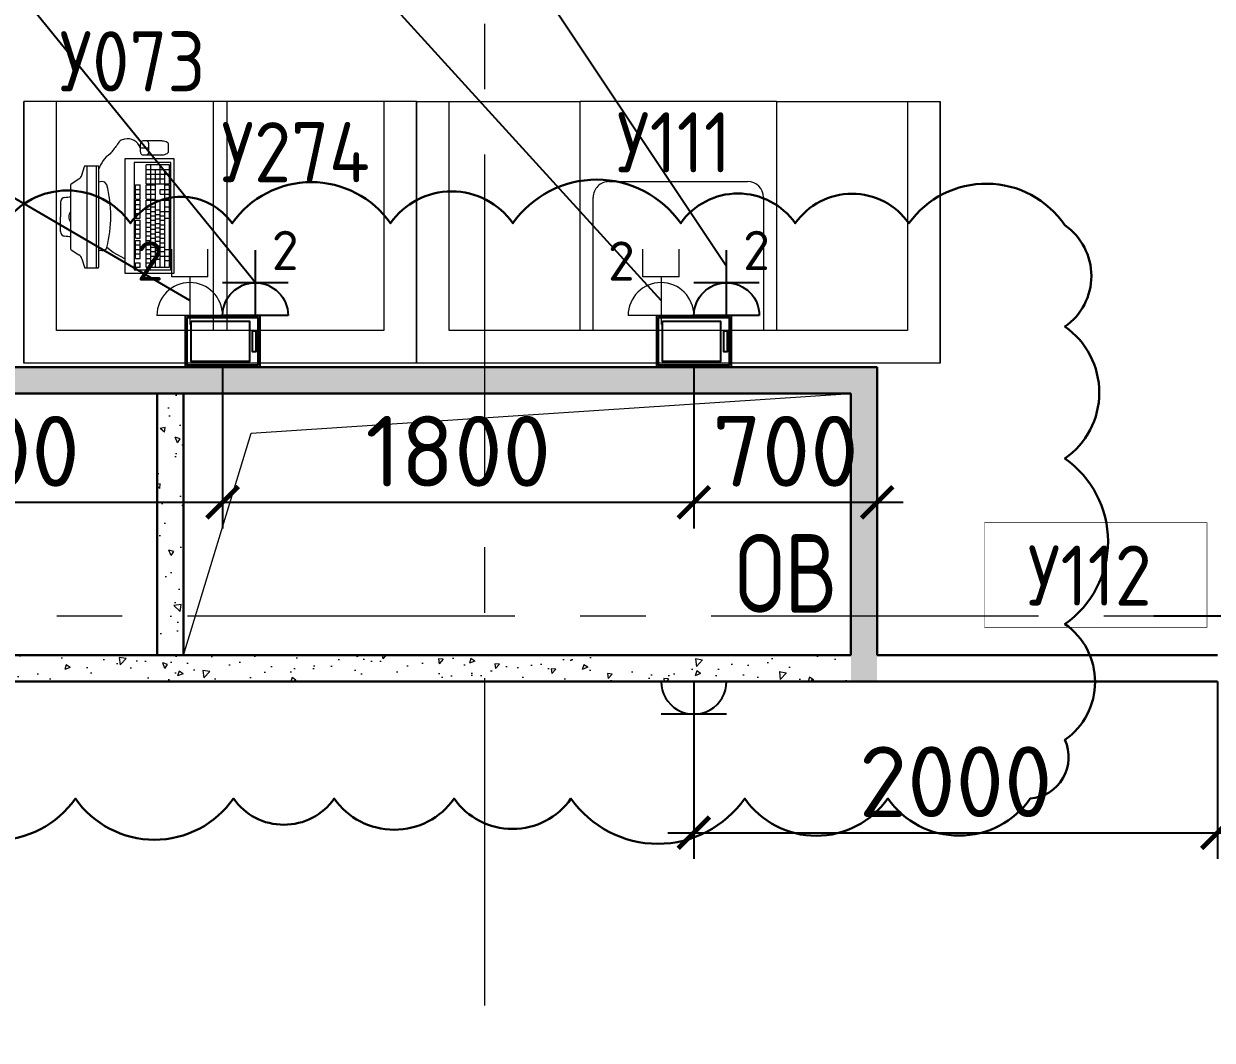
# Model space of a CAD drawing. Header units: millimetres. Extents: x -8417289 to 9420486, y 0 to 166066.
# Drawn here: x 58883 to 63422, y 116980 to 120863 of the extents above; entities that cross this region are included whole.
import ezdxf
from ezdxf import colors
from ezdxf.entities.mleader import LeaderData, LeaderLine
from ezdxf.enums import TextEntityAlignment as Align
from ezdxf.math import Vec2, Vec3

# ---------------------------------------------------------------- set-up
doc = ezdxf.new("R2010")
doc.units = ezdxf.units.MM
doc.header["$MEASUREMENT"] = 0
doc.header["$PDMODE"] = 3
doc.header["$PDSIZE"] = -4
doc.linetypes.add('CENTER', pattern=[2, 1.25, -0.25, 0.25, -0.25])
doc.linetypes.add('HIDDEN', pattern=[6, 4, -2])
doc.layers.get('0').update_dxf_attribs({"color": 250, "lineweight": 9})
doc.layers.get('Defpoints').update_dxf_attribs({"color": 6})
for name, color, linetype, lineweight in [('АР_Оси', 195, 'Continuous', 9), ('АР_Перегородки газоблок', 165, 'Continuous', 30), ('АР_Перегородки газоблок_Штрих', 165, 'Continuous', 5), ('АР_Подоконники', 163, 'Continuous', 9), ('АР_Сущ Несущая стена', 216, 'Continuous', 30), ('АР_тонкая линия', 250, 'Continuous', 0), ('перекр 0.3', 181, 'Continuous', 30), ('ТХ_мебель передв', 250, 'Continuous', 13), ('ТХ_мебель_библ', 250, 'Continuous', 13), ('ТХ_обор_комп принт', 30, 'Continuous', 13), ('ТХ_ОСНОВНОЙ', 103, 'Continuous', 25), ('ТХ_розетки СС', 3, 'Continuous', 0)]:
    doc.layers.add(name, color=color, linetype=linetype, lineweight=lineweight)
for name, color, linetype in [('АР_Отверстия', 251, 'Continuous'), ('ТХ_мебель_библ_поз', 47, 'Continuous'), ('ТХ_обор_комп принт_поз', 30, 'Continuous'), ('ТХ_привязки ЭО', 96, 'Continuous'), ('ТХ_привязки_СС', 3, 'Continuous'), ('ТХ_привязки_ЭО', 96, 'Continuous'), ('ТХ_примечание', 40, 'Continuous'), ('ТХ_розетки ЭО', 86, 'Continuous')]:
    doc.layers.add(name, color=color, linetype=linetype)
doc.styles.add('GOST 2.304', font='CS_Gost2304.shx')
doc.styles.add('gost_A', font='CS_Gost2304.shx', dxfattribs={"width": 0.71})
doc.styles.add('ICOCPEUR', font='isocpeur.TTF')
doc.styles.add('ISOCPEUR', font='isocpeur.TTF')
doc.styles.add('ISOCPEUR_1', font='isocpeur.TTF', dxfattribs={"width": 0.9, "height": 250})
doc.dimstyles.new('R_100', dxfattribs={"dimtxt": 270, "dimasz": 120, "dimexe": 100, "dimexo": 0, "dimgap": 60, "dimtad": 1, "dimdec": 0, "dimrnd": 50, "dimzin": 0, "dimdsep": 46, "dimtxsty": 'ISOCPEUR', "dimblk": 'ARCHTICK', "dimcen": 0, "dimdle": 100, "dimclrd": 256, "dimclre": 256, "dimclrt": 256, "dimadec": 0, "dimazin": 0, "dimtfac": 2, "dimtdec": 0, "dimtofl": 0, "dimtmove": 1, "dimatfit": 3, "dimfxl": 1, "dimtvp": 3, "dimtolj": 1, "dimtzin": 0, "dimarcsym": 0})

# ---------------------------------------------------------------- blocks, each defined once
blk = doc.blocks.new('ПК-2')
at = {"extrusion": (6.19742e-05, -0.000470712, 1)}
for p, q in [((7035967.1, 1186827.6, 95), (7035877.1, 1186827.5, 95.1)), ((7035877.1, 1186827.5, 95.1), (7035877.6, 1186571, 94.9)), ((7035895.1, 1186827.5, 95.1), (7035895.6, 1186571, 94.9)), ((7035913.1, 1186827.5, 95.1), (7035913.6, 1186571, 94.9)), ((7035931.1, 1186827.6, 95.1), (7035931.6, 1186571.1, 94.9)), ((7035949.1, 1186827.6, 95.1), (7035949.6, 1186571.1, 94.9)), ((7035967.1, 1186827.6, 95), (7035967.6, 1186571.1, 94.9)), ((7036007.6, 1186827.7, 95), (7035989.6, 1186827.7, 95)), ((7036148.9, 1186442.6, 94.9), (7036148.1, 1186827.8, 95)), ((7036200.3, 1186829.7, 95), (7036149.9, 1186829.6, 95)), ((7036157.9, 1186440.8, 94.9), (7036157.1, 1186829.6, 95)), ((7036193.9, 1186440.9, 94.9), (7036193.1, 1186829.7, 95)), ((7036212.2, 1186795.1, 95), (7036202.1, 1186827.9, 95)), ((7036253.1, 1186761.9, 95), (7036223.8, 1186780.1, 95)), ((7036255.8, 1186512.8, 94.9), (7036255.4, 1186758, 95)), ((7036294.4, 1186691.8, 95), (7036294.6, 1186635.5, 94.9)), ((7036294.7, 1186579.1, 94.9), (7036294.6, 1186635.5, 94.9)), ((7035877.6, 1186566.5, 94.9), (7035877.7, 1186512.5, 94.9)), ((7035895.6, 1186566.5, 94.9), (7035895.7, 1186512.5, 94.9)), ((7035913.7, 1186548.5, 94.9), (7035913.7, 1186530.5, 94.9)), ((7035931.6, 1186566.6, 94.9), (7035931.7, 1186512.6, 94.9)), ((7035949.6, 1186566.6, 94.9), (7035949.7, 1186512.6, 94.9)), ((7035967.6, 1186566.6, 94.9), (7035967.7, 1186512.6, 94.9)), ((7035877.7, 1186508, 94.9), (7035877.9, 1186436, 94.9)), ((7035895.7, 1186508, 94.9), (7035895.9, 1186454, 94.9)), ((7035913.7, 1186508, 94.9), (7035913.9, 1186436, 94.9)), ((7035931.7, 1186508.1, 94.9), (7035931.9, 1186454.1, 94.9)), ((7035949.7, 1186508.1, 94.9), (7035949.9, 1186436.1, 94.9)), ((7035967.7, 1186508.1, 94.9), (7035967.9, 1186436.1, 94.9)), ((7036253.6, 1186508.9, 94.9), (7036224.3, 1186490.6, 94.9)), ((7036212.8, 1186475.5, 94.9), (7036202.9, 1186442.7, 94.9)), ((7035877.9, 1186436, 94.9), (7035967.9, 1186436.1, 94.9)), ((7036201.1, 1186440.9, 94.9), (7036150.7, 1186440.8, 94.9))]:
    blk.add_line(p, q, dxfattribs=at)
at = {"extrusion": (6.19742e-05, -0.000470712, 1), "elevation": -27.6}
for points in [[(7035859.1, 1186850), (7035859.9, 1186413.5), (7036048.9, 1186413.9), (7036048.1, 1186850.4)], [(7035872.6, 1186836.6), (7035873.4, 1186427.1), (7036012.9, 1186427.3), (7036012.1, 1186836.8)]]:
    blk.add_lwpolyline(points, close=True, dxfattribs=at)
for points in [[(7035967.2, 1186810.6), (7035949.2, 1186810.6)], [(7035989.6, 1186827.8), (7035989.7, 1186810.7)], [(7036007.7, 1186810.7), (7035989.7, 1186810.7)], [(7036007.6, 1186827.8), (7036007.7, 1186810.7)], [(7035895.2, 1186802), (7035877.2, 1186801.9)], [(7035895.2, 1186784.9), (7035877.2, 1186784.8)], [(7035913.2, 1186784.9), (7035895.2, 1186784.9)], [(7035913.2, 1186767.8), (7035895.2, 1186767.8)], [(7035931.2, 1186796.6), (7035913.2, 1186796.5)], [(7035931.2, 1186779.5), (7035913.2, 1186779.4)], [(7035931.2, 1186762.4), (7035913.2, 1186762.3)], [(7035949.2, 1186802.1), (7035931.2, 1186802)], [(7035949.2, 1186785), (7035931.2, 1186784.9)], [(7035949.2, 1186767.9), (7035931.2, 1186767.8)], [(7035967.2, 1186793.5), (7035949.2, 1186793.5)], [(7035967.2, 1186776.4), (7035949.2, 1186776.4)], [(7035989.7, 1186793.6), (7035989.8, 1186725.2)], [(7036007.7, 1186793.6), (7035989.7, 1186793.6)], [(7036007.7, 1186776.5), (7035989.7, 1186776.5)], [(7036007.7, 1186793.6), (7036007.8, 1186725.2)], [(7036048.2, 1186794.9), (7036092.7, 1186771.5), (7036117.2, 1186751.9)], [(7035895.3, 1186759.2), (7035877.3, 1186759.2)], [(7035913.3, 1186750.7), (7035895.3, 1186750.7)], [(7035913.3, 1186733.6), (7035895.3, 1186733.6)], [(7035913.3, 1186716.5), (7035895.3, 1186716.5)], [(7035931.3, 1186745.3), (7035913.3, 1186745.2)], [(7035931.3, 1186728.2), (7035913.3, 1186728.1)], [(7035949.3, 1186750.8), (7035931.3, 1186750.7)], [(7035949.3, 1186733.7), (7035931.3, 1186733.6)], [(7035949.3, 1186716.6), (7035931.3, 1186716.5)], [(7035967.3, 1186759.3), (7035949.3, 1186759.3)], [(7035967.3, 1186742.2), (7035949.3, 1186742.2)], [(7035967.3, 1186725.1), (7035949.3, 1186725.1)], [(7036007.8, 1186759.4), (7035989.8, 1186759.4)], [(7036007.8, 1186742.3), (7035989.8, 1186742.3)], [(7036007.8, 1186725.2), (7035989.8, 1186725.2)], [(7035989.8, 1186716.6), (7035990, 1186648.2)], [(7036007.8, 1186716.7), (7035989.8, 1186716.6)], [(7036007.8, 1186716.7), (7036008, 1186648.3)], [(7035913.4, 1186699.4), (7035895.4, 1186699.4)], [(7035913.4, 1186682.3), (7035895.4, 1186682.3)], [(7035931.3, 1186711.1), (7035913.3, 1186711)], [(7035931.4, 1186694), (7035913.4, 1186693.9)], [(7035931.4, 1186676.9), (7035913.4, 1186676.8)], [(7035949.4, 1186699.5), (7035931.4, 1186699.4)], [(7035949.4, 1186682.4), (7035931.4, 1186682.3)], [(7035967.3, 1186708), (7035949.3, 1186708)], [(7035967.4, 1186690.9), (7035949.4, 1186690.9)], [(7035967.4, 1186673.8), (7035949.4, 1186673.8)], [(7036007.9, 1186699.6), (7035989.9, 1186699.5)], [(7036007.9, 1186682.5), (7035989.9, 1186682.4)], [(7035895.5, 1186639.5), (7035877.5, 1186639.5)], [(7035913.4, 1186665.2), (7035895.4, 1186665.2)], [(7035913.5, 1186648.1), (7035895.5, 1186648.1)], [(7035913.5, 1186631), (7035895.5, 1186631)], [(7035931.4, 1186659.8), (7035913.4, 1186659.7)], [(7035931.5, 1186642.7), (7035913.5, 1186642.6)], [(7035931.5, 1186625.6), (7035913.5, 1186625.5)], [(7035949.4, 1186665.3), (7035931.4, 1186665.2)], [(7035949.5, 1186648.2), (7035931.5, 1186648.1)], [(7035949.5, 1186631.1), (7035931.5, 1186631)], [(7035967.4, 1186656.7), (7035949.4, 1186656.7)], [(7035967.5, 1186639.6), (7035949.5, 1186639.6)], [(7036007.9, 1186665.4), (7035989.9, 1186665.3)], [(7036008, 1186648.3), (7035990, 1186648.2)], [(7035990, 1186639.7), (7035990.1, 1186571.3)], [(7036008, 1186639.7), (7035990, 1186639.7)], [(7036008, 1186639.7), (7036008.1, 1186571.3)], [(7035895.5, 1186613.9), (7035877.5, 1186613.8)], [(7035895.6, 1186596.8), (7035877.6, 1186596.7)], [(7035913.5, 1186613.9), (7035895.5, 1186613.9)], [(7035931.5, 1186608.5), (7035913.5, 1186608.4)], [(7035949.5, 1186614), (7035931.5, 1186613.9)], [(7035949.6, 1186596.9), (7035931.6, 1186596.8)], [(7035967.5, 1186622.5), (7035949.5, 1186622.5)], [(7035967.5, 1186605.4), (7035949.5, 1186605.4)], [(7036008, 1186622.6), (7035990, 1186622.6)], [(7036008, 1186605.5), (7035990, 1186605.5)], [(7036008.1, 1186588.4), (7035990.1, 1186588.4)], [(7035967.6, 1186571.2), (7035877.6, 1186571.1)], [(7035895.6, 1186566.6), (7035877.6, 1186566.6)], [(7035913.7, 1186548.6), (7035877.7, 1186548.6)], [(7035967.6, 1186566.7), (7035931.6, 1186566.7)], [(7035967.7, 1186548.7), (7035931.7, 1186548.7)], [(7036008.1, 1186571.3), (7035990.1, 1186571.3)], [(7035990.1, 1186566.8), (7035990.2, 1186512.8)], [(7036008.1, 1186566.8), (7035990.1, 1186566.8)], [(7036008.2, 1186548.8), (7035990.2, 1186548.8)], [(7036008.1, 1186566.8), (7036008.2, 1186512.8)], [(7035913.7, 1186530.6), (7035877.7, 1186530.6)], [(7035895.7, 1186512.6), (7035877.7, 1186512.6)], [(7035967.7, 1186508.2), (7035877.7, 1186508.1)], [(7035967.8, 1186490.2), (7035895.8, 1186490.1)], [(7035967.7, 1186530.7), (7035931.7, 1186530.7)], [(7035967.7, 1186512.7), (7035931.7, 1186512.7)], [(7036008.2, 1186530.8), (7035990.2, 1186530.8)], [(7036008.2, 1186512.8), (7035990.2, 1186512.8)], [(7036008.2, 1186512.8), (7035990.2, 1186512.8)], [(7035967.8, 1186472.2), (7035877.8, 1186472.1)], [(7035967.8, 1186454.2), (7035877.8, 1186454.1)], [(7035989.9, 1186371.7), (7035957, 1186371.6)]]:
    blk.add_lwpolyline(points, dxfattribs=at)
for points in [[(7035989.9, 1186371.7, 0.397637), (7036050, 1186337.9, 0.110351), (7036066.5, 1186345.2, 0.08312), (7036079.9, 1186362.3, 0.014729), (7036105, 1186394.7, 0.170175), (7036148.8, 1186454, -0.037673)], [(7035968.4, 1186398.6, 0.114539), (7035964.1, 1186397.6, 0.103755), (7035960.3, 1186394.6, 0.091433), (7035957.9, 1186390.4, 0.084292), (7035957, 1186385.1), (7035957.1, 1186358.1, 0.084292), (7035958, 1186352.8, 0.091433), (7035960.4, 1186348.6, 0.103755), (7035964.2, 1186345.6, 0.114539), (7035968.5, 1186344.6, 0.114539)]]:
    blk.add_lwpolyline(points, format="xyb", dxfattribs=at)
blk.add_lwpolyline([(7035881.8, 1186384.9), (7035881.9, 1186357.9, 0.19919), (7035883.7, 1186353.6, 0.098412), (7035891.5, 1186348.4, 0.055653), (7035901.3, 1186345.6, 0.042416), (7035914.6, 1186344.5), (7035978.5, 1186344.6, 0.114539), (7035982.8, 1186345.6, 0.103755), (7035986.6, 1186348.6, 0.091433), (7035989, 1186352.9, 0.084292), (7035989.9, 1186358.2), (7035989.8, 1186385.2, 0.084292), (7035988.9, 1186390.4, 0.091433), (7035986.5, 1186394.7, 0.103755), (7035982.7, 1186397.7, 0.114539), (7035978.4, 1186398.6), (7035914.5, 1186398.5, 0.042416), (7035901.2, 1186397.4, 0.055653), (7035891.4, 1186394.5, 0.098412), (7035883.6, 1186389.3, 0.19919)], format="xyb", close=True, dxfattribs=at)
at = {"extrusion": (6.19742e-05, -0.000470712, 1)}
for centre, radius, start, end in [((7036149.9, 1186827.9, -27.6), 1.8, 90.1091, 180.1091), ((7036200.3, 1186828, -27.6), 1.8, 0.1091, 90.1091), ((7036134.2, 1186746.1, -27.6), 18, 82.9331, 161.3058), ((7036116.2, 1186600.9, -27.6), 164.3, 78.7654, 82.9331), ((7036238, 1186803.1, -27.6), 27, 197.1145, 238.1415), ((7036250.8, 1186758.1, -27.6), 4.5, 0.1091, 59.6301), ((7036579.1, 1186631.2, -27.6), 477.4, 165.3648, 179.8791), ((7036293.3, 1186965.7, -27.6), 256.3, 261.5096, 266.4787), ((7036276.4, 1186691.9, -27.6), 18, 0.1091, 86.4787), ((7036579.1, 1186635.1, -27.6), 477.4, 180.3391, 194.8534), ((7036228.8, 1186635.5, -27.6), 33.8, 322.7271, 37.4911), ((7036276.6, 1186579.2, -27.6), 18, 273.7395, 0.1091), ((7036294.5, 1186305.4, -27.6), 256.3, 93.7395, 98.7086), ((7036134.7, 1186518.5, -27.6), 18, 198.9124, 277.2851), ((7036116.1, 1186663.6, -27.6), 164.3, 277.2851, 281.4528), ((7036238.7, 1186467.8, -27.6), 27, 122.0766, 163.1037), ((7036251.3, 1186512.9, -27.6), 4.5, 300.5881, 0.1091), ((7036150.6, 1186442.7, -27.6), 1.8, 180.1091, 270.1091), ((7036201, 1186442.8, -27.6), 1.8, 270.1091, 0.1091)]:
    blk.add_arc(centre, radius, start, end, dxfattribs=at)
blk = doc.blocks.new('У274')
at = {"layer": 'ТХ_мебель_библ', "lineweight": 0, "ltscale": 100, "transparency": 33554687}
for p, q in [((264576, -185591.2, 0), (264576, -186591.2, 0)), ((264576, -186591.2, 0), (264576, -185591.2, 0)), ((264576, -186591.2, 0), (264576, -185591.2, 0)), ((264576, -185591.2, 0), (266076, -185591.2, 0)), ((266076, -185591.2, 0), (266076, -186591.2, 0)), ((266076, -186591.2, 0), (266076, -185591.2, 0)), ((264701, -186591.2, 0), (264701, -185716.2, 0)), ((264701, -185716.2, 0), (265951, -185716.2, 0)), ((265301, -186591.2, 0), (265301, -185716.2, 0)), ((265351, -185716.2, 0), (265351, -186591.2, 0)), ((265951, -185716.2, 0), (265951, -186591.2, 0)), ((264576, -186591.2, 0), (264701, -186591.2, 0)), ((264701, -186591.2, 0), (265951, -186591.2, 0)), ((265951, -186591.2, 0), (266076, -186591.2, 0))]:
    blk.add_line(p, q, dxfattribs=at)
blk = doc.blocks.new('У111')
at = {"layer": 'ТХ_мебель_библ', "lineweight": 0, "ltscale": 100, "transparency": 33554687}
for p, q in [((261985.3, -185643.1), (261985.3, -186643.1)), ((261985.3, -185643.1), (263985.3, -185643.1)), ((261985.3, -186643.1), (261985.3, -185643.1)), ((263985.3, -185643.1), (263985.3, -186643.1)), ((263985.3, -186643.1), (263985.3, -185643.1)), ((262110.3, -185768.1), (263860.3, -185768.1)), ((262110.3, -186643.1), (262110.3, -185768.1)), ((262610.3, -186643.1), (262610.3, -185768.1)), ((262660.3, -186277.1), (262660.3, -185768.1)), ((263310.3, -185768.1), (263310.3, -186277.1)), ((263360.3, -185768.1), (263360.3, -186643.1)), ((263860.3, -185768.1), (263860.3, -186643.1)), ((263250.3, -186337.1), (262720.3, -186337.1)), ((262610.3, -186643.1), (261985.3, -186643.1)), ((262610.3, -186643.1), (263360.3, -186643.1)), ((263985.3, -186643.1), (263360.3, -186643.1))]:
    blk.add_line(p, q, dxfattribs=at)
for centre, start, end in [((262720.3, -186277.1), 180, 270), ((263250.3, -186277.1), 270, 0)]:
    blk.add_arc(centre, 60, start, end, dxfattribs=at)
blk = doc.blocks.new('У112')
at = {"layer": 'ТХ_мебель_библ', "lineweight": 0, "ltscale": 100, "transparency": 33554687, "const_width": 2}
blk.add_lwpolyline([(262557.9, -187928.7), (262557.9, -188328.7), (261707.9, -188328.7), (261707.9, -187928.7)], close=True, dxfattribs=at)
blk = doc.blocks.new('*U3110')
at = {"color": 0, "linetype": 'ByBlock', "lineweight": -2}
for p, q in [((0, 2.5), (0, -2.5)), ((2.5, 2.5), (2.5, -2.5)), ((0, 0), (2.5, 0)), ((2.5, 0), (5, 0))]:
    blk.add_line(p, q, dxfattribs=at)
blk.add_arc((0, 0), 2.5, 270, 90, dxfattribs=at)
at = {"ltscale": 50, "style": 'gost_A', "width": 0.71}
blk.add_attdef('№GRUP', text='', height=2.5, dxfattribs=at).set_placement((5.141, 6.046), align=Align.MIDDLE_CENTER)
at = {"style": 'GOST 2.304', "width": 0.8, "flags": 1}
blk.add_attdef('MARKA', (-9.86, 4.543), '', height=2.5, dxfattribs=at)
blk = doc.blocks.new('_ArchTick')
at = {"color": 0, "linetype": 'ByBlock', "const_width": 0.15}
blk.add_lwpolyline([(-0.5, -0.5), (0.5, 0.5)], dxfattribs=at)
blk = doc.blocks.new('*D3155')
at = {"layer": 'Defpoints', "color": 0, "linetype": 'ByBlock', "lineweight": 13, "ltscale": 500, "transparency": 16777216}
for p in [(63442.4, 118350.7), (61442.4, 118100.7), (63442.4, 117772.5)]:
    blk.add_point(p, dxfattribs=at)
at = {"layer": 'ТХ_привязки_ЭО', "linetype": 'ByBlock', "lineweight": -2, "ltscale": 500, "transparency": 16777216}
for p, q in [((63442.4, 118350.7), (63442.4, 117672.5)), ((61442.4, 118100.7), (61442.4, 117672.5)), ((61342.4, 117772.5), (63542.4, 117772.5))]:
    blk.add_line(p, q, dxfattribs=at)
at = {"layer": 'ТХ_привязки_ЭО', "linetype": 'ByBlock', "lineweight": -2, "ltscale": 500, "transparency": 16777216, "xscale": 120, "yscale": 120, "zscale": 120, "rotation": 180}
blk.add_blockref('_ArchTick', (61442.4, 117772.5), dxfattribs=at)
at = {"layer": 'ТХ_привязки_ЭО', "linetype": 'ByBlock', "lineweight": -2, "ltscale": 500, "transparency": 16777216, "xscale": 120, "yscale": 120, "zscale": 120}
blk.add_blockref('_ArchTick', (63442.4, 117772.5), dxfattribs=at)
at = {"layer": 'ТХ_привязки_ЭО', "linetype": 'ByBlock', "lineweight": 13, "ltscale": 500, "transparency": 16777216, "insert": (62442.4, 117967.5), "char_height": 270, "attachment_point": 5, "style": 'ISOCPEUR'}
blk.add_mtext('\\A1;2000', dxfattribs=at)
blk = doc.blocks.new('_None')
blk = doc.blocks.new('Лючок ДКС 6 роз')
at = {"color": 0, "linetype": 'ByBlock', "lineweight": -2, "ltscale": 40}
for points in [[(-142, 99), (142, 99), (142, -99), (-142, -99), (-142, 99)], [(-135, 91), (135, 91), (135, -91), (-135, -91), (-135, 91)]]:
    blk.add_lwpolyline(points, dxfattribs=at)
for points in [[(-120.1, 77.2), (102.1, 77.2), (102.1, -77.2), (-120.1, -77.2)], [(114.7, 39.8), (127.4, 39.8), (127.4, -39.8), (114.7, -39.8)]]:
    blk.add_lwpolyline(points, close=True, dxfattribs=at)
blk = doc.blocks.new('RG45 блок на 2 шт')
at = {"color": 0, "linetype": 'ByBlock', "lineweight": -2, "ltscale": 100}
for p, q in [((-22.3, 120.5), (-22.3, -120.5)), ((-163.9, 66.1), (-265.9, 66.1)), ((-163.9, 66.1), (-163.9, -66.1)), ((-163.9, 0), (10.4, 0)), ((-163.9, -66.1), (-265.9, -66.1))]:
    blk.add_line(p, q, dxfattribs=at)
blk.add_arc((-22.3, 0), 120.5, 90, 270, dxfattribs=at)
blk = doc.blocks.new('*D3169')
at = {"layer": 'Defpoints', "color": 0, "linetype": 'ByBlock', "lineweight": 13, "ltscale": 500, "transparency": 16777216}
for p in [(57842.4, 119550.6), (59642.4, 119550.6), (59642.4, 119035)]:
    blk.add_point(p, dxfattribs=at)
at = {"layer": 'ТХ_привязки_ЭО', "linetype": 'ByBlock', "lineweight": -2, "ltscale": 500, "transparency": 16777216}
for p, q in [((57842.4, 119550.6), (57842.4, 118935)), ((59642.4, 119550.6), (59642.4, 118935)), ((57742.4, 119035), (59742.4, 119035))]:
    blk.add_line(p, q, dxfattribs=at)
at = {"layer": 'ТХ_привязки_ЭО', "linetype": 'ByBlock', "lineweight": -2, "ltscale": 500, "transparency": 16777216, "xscale": 120, "yscale": 120, "zscale": 120, "rotation": 180}
blk.add_blockref('_ArchTick', (57842.4, 119035), dxfattribs=at)
at = {"layer": 'ТХ_привязки_ЭО', "linetype": 'ByBlock', "lineweight": -2, "ltscale": 500, "transparency": 16777216, "xscale": 120, "yscale": 120, "zscale": 120}
blk.add_blockref('_ArchTick', (59642.4, 119035), dxfattribs=at)
at = {"layer": 'ТХ_привязки_ЭО', "linetype": 'ByBlock', "lineweight": 13, "ltscale": 500, "transparency": 16777216, "insert": (58742.4, 119230), "char_height": 270, "attachment_point": 5, "style": 'ISOCPEUR'}
blk.add_mtext('\\A1;1800', dxfattribs=at)
blk = doc.blocks.new('*D3170')
at = {"layer": 'Defpoints', "color": 0, "linetype": 'ByBlock', "lineweight": 13, "ltscale": 500, "transparency": 16777216}
for p in [(59642.4, 119550.6), (61442.4, 119550.6), (61442.4, 119035)]:
    blk.add_point(p, dxfattribs=at)
at = {"layer": 'ТХ_привязки_ЭО', "linetype": 'ByBlock', "lineweight": -2, "ltscale": 500, "transparency": 16777216}
for p, q in [((59642.4, 119550.6), (59642.4, 118935)), ((61442.4, 119550.6), (61442.4, 118935)), ((59542.4, 119035), (61542.4, 119035))]:
    blk.add_line(p, q, dxfattribs=at)
at = {"layer": 'ТХ_привязки_ЭО', "linetype": 'ByBlock', "lineweight": -2, "ltscale": 500, "transparency": 16777216, "xscale": 120, "yscale": 120, "zscale": 120, "rotation": 180}
blk.add_blockref('_ArchTick', (59642.4, 119035), dxfattribs=at)
at = {"layer": 'ТХ_привязки_ЭО', "linetype": 'ByBlock', "lineweight": -2, "ltscale": 500, "transparency": 16777216, "xscale": 120, "yscale": 120, "zscale": 120}
blk.add_blockref('_ArchTick', (61442.4, 119035), dxfattribs=at)
at = {"layer": 'ТХ_привязки_ЭО', "linetype": 'ByBlock', "lineweight": 13, "ltscale": 500, "transparency": 16777216, "insert": (60542.4, 119230), "char_height": 270, "attachment_point": 5, "style": 'ISOCPEUR'}
blk.add_mtext('\\A1;1800', dxfattribs=at)
blk = doc.blocks.new('*D3171')
at = {"layer": 'Defpoints', "color": 0, "linetype": 'ByBlock', "lineweight": 13, "ltscale": 500, "transparency": 16777216}
for p in [(62142.4, 119550.6), (61442.4, 119298), (62142.4, 119035)]:
    blk.add_point(p, dxfattribs=at)
at = {"layer": 'ТХ_привязки_ЭО', "linetype": 'ByBlock', "lineweight": -2, "ltscale": 500, "transparency": 16777216}
for p, q in [((62142.4, 119550.6), (62142.4, 118935)), ((61442.4, 119298), (61442.4, 118935)), ((61342.4, 119035), (62242.4, 119035))]:
    blk.add_line(p, q, dxfattribs=at)
at = {"layer": 'ТХ_привязки_ЭО', "linetype": 'ByBlock', "lineweight": -2, "ltscale": 500, "transparency": 16777216, "xscale": 120, "yscale": 120, "zscale": 120, "rotation": 180}
blk.add_blockref('_ArchTick', (61442.4, 119035), dxfattribs=at)
at = {"layer": 'ТХ_привязки_ЭО', "linetype": 'ByBlock', "lineweight": -2, "ltscale": 500, "transparency": 16777216, "xscale": 120, "yscale": 120, "zscale": 120}
blk.add_blockref('_ArchTick', (62142.4, 119035), dxfattribs=at)
at = {"layer": 'ТХ_привязки_ЭО', "linetype": 'ByBlock', "lineweight": 13, "ltscale": 500, "transparency": 16777216, "insert": (61792.4, 119230), "char_height": 270, "attachment_point": 5, "style": 'ISOCPEUR'}
blk.add_mtext('\\A1;700', dxfattribs=at)

msp = doc.modelspace()

# ---------------------------------------------------------------- hatches: boundary and pattern name
at = {"layer": 'АР_Перегородки газоблок_Штрих', "ltscale": 100}
h = msp.add_hatch(dxfattribs=at)
h.set_pattern_fill('AR-CONC', color=256, scale=30)
h.set_pattern_definition([(50, (272504.24, 6749.96), (215.17805, -18.82564), [22.5, -247.5]), (355, (272504.24, 6749.96), (-41.6254, 225.65764), [18, -198]), (100.45144, (272522.17, 6748.39), (173.55265, 206.832), [19.12206, -210.34263]), (46.1842, (272504.24, 6809.96), (320.1724, -49.65578), [33.75, -371.25]), (96.63564, (272530.92, 6805.82), (280.3986, 292.2356), [28.6831, -315.51413]), (351.18416, (272504.24, 6809.96), (280.3986, 292.2356), [27, -297]), (21, (272534.24, 6794.96), (179.07212, -120.78567), [22.5, -247.5]), (326, (272534.24, 6794.96), (72.9946, 217.54501), [18, -198]), (71.45144, (272549.16, 6784.9), (252.06671, 96.75935), [19.12206, -210.34263]), (37.5, (272504.24, 6749.96), (3.647957, 99.868156), [0, -195.6, 0, -201, 0, -198.75]), (7.5, (272504.24, 6749.96), (78.92086, 118.323514), [0, -114.6, 0, -191.1, 0, -75.75]), (327.5, (272437.34, 6749.96), (160.14673, -6.766462), [0, -75, 0, -234, 0, -310.5]), (317.5, (272407.34, 6749.96), (174.95585, 30.031495), [0, -97.5, 0, -155.4, 0, -220.5])])
h.paths.add_polyline_path([(62142.4, 119550.6), (55504.3, 119550.6), (55504.3, 119450.6), (62042.4, 119450.6), (62042.4, 118350.7), (62142.4, 118350.7)])
h = msp.add_hatch(dxfattribs=at)
h.set_pattern_fill('AR-CONC', color=256, scale=30, angle=90)
h.set_pattern_definition([(140, (172193.08, 329792.49), (18.82564, 215.17805), [22.5, -247.5]), (85, (172193.08, 329792.49), (-225.65764, -41.6254), [18, -198]), (190.45144, (172194.65, 329810.42), (-206.832, 173.55265), [19.12206, -210.34263]), (136.1842, (172133.08, 329792.49), (49.65578, 320.1724), [33.75, -371.25]), (186.63564, (172137.22, 329819.17), (-292.2356, 280.3986), [28.6831, -315.51413]), (81.18416, (172133.08, 329792.5), (-292.2356, 280.3986), [27, -297]), (111, (172148.08, 329822.49), (120.78567, 179.07212), [22.5, -247.5]), (56, (172148.08, 329822.49), (-217.54501, 72.9946), [18, -198]), (161.45144, (172158.14, 329837.4), (-96.75935, 252.06671), [19.12206, -210.34263]), (127.5, (172193.08, 329792.485), (-99.868156, 3.647957), [0, -195.6, 0, -201, 0, -198.75]), (97.5, (172193.08, 329792.49), (-118.323514, 78.92086), [0, -114.6, 0, -191.1, 0, -75.75]), (57.5, (172193.08, 329725.585), (6.766462, 160.14673), [0, -75, 0, -234, 0, -310.5]), (47.5, (172193.08, 329695.59), (-30.031495, 174.95585), [0, -97.5, 0, -155.4, 0, -220.5])])
h.paths.add_polyline_path([(59392.4, 119450.6), (59392.4, 118345.9), (59492.4, 118345.9), (59492.4, 119330.6), (59492.4, 119450.6)])
h = msp.add_hatch(dxfattribs=at)
h.set_pattern_fill('AR-CONC', color=256, scale=30, angle=180)
h.set_pattern_definition([(230, (-151900.89, 231151.36), (-215.17805, 18.82564), [22.5, -247.5]), (175, (-151900.89, 231151.36), (41.6254, -225.65764), [18, -198]), (280.45144, (-151918.82, 231152.93), (-173.55265, -206.832), [19.12206, -210.34263]), (226.1842, (-151900.9, 231091.36), (-320.1724, 49.65578), [33.75, -371.25]), (276.63564, (-151927.57, 231095.5), (-280.3986, -292.2356), [28.6831, -315.51413]), (171.18416, (-151900.9, 231091.36), (-280.3986, -292.2356), [27, -297]), (201, (-151930.89, 231106.36), (-179.07212, 120.78567), [22.5, -247.5]), (146, (-151930.89, 231106.36), (-72.9946, -217.54501), [18, -198]), (251.45144, (-151945.8, 231116.43), (-252.06671, -96.75935), [19.12206, -210.34263]), (217.5, (-151900.89, 231151.36), (-3.647957, -99.868156), [0, -195.6, 0, -201, 0, -198.75]), (187.5, (-151900.89, 231151.36), (-78.92086, -118.323514), [0, -114.6, 0, -191.1, 0, -75.75]), (147.5, (-151833.99, 231151.36), (-160.14673, 6.766462), [0, -75, 0, -234, 0, -310.5]), (137.5, (-151803.99, 231151.36), (-174.95585, -30.031495), [0, -97.5, 0, -155.4, 0, -220.5])])
h.paths.add_polyline_path([(58441, 118350.7), (62040.5, 118350.7), (62040.5, 118450.7), (58441, 118450.7)])

# ---------------------------------------------------------------- linework, layer by layer
at = {"layer": 'Defpoints', "ltscale": 100}
msp.add_line((63199.4, 118600.7), (64068.1, 118600.7), dxfattribs=at)
at = {"layer": 'Defpoints', "color": 4, "lineweight": 30}
msp.add_lwpolyline([(58467.5, 117903.2, 0.520567), (59079.9, 117903.2, 0.520567), (59684, 117903.2, 0.520567), (60068.8, 117903.2, 0.520567), (60526.7, 117903.2, 0.520567), (60973, 117903.2, 0.520567), (61636.7, 117903.2, 0.520567), (62183.3, 117903.2, 0.520567), (62727.4, 117903.2, 0.520567), (62859.9, 118127.4, 0.520567), (62859.9, 118569.8, 0.520567), (62859.9, 119201.9, 0.520567), (62859.9, 119706, 0.520567), (62859.9, 120093.1, 0.520567), (62263.6, 120100.7, 0.520567), (61829.6, 120100.7, 0.520567), (61392.1, 120100.7, 0.520567), (60751.2, 120100.7, 0.520567), (60283.2, 120100.7, 0.520567), (59678.9, 120100.7, 0.520567), (59290, 120100.7, 0.520567), (58808.5, 120100.7, 0.520567)], format="xyb", dxfattribs=at)
at = {"layer": 'АР_Оси', "linetype": 'CENTER', "ltscale": 1000}
for p, q in [((60642.4, 134363.2), (60642.4, 78630.8)), ((45508.7, 118600.7), (128687.1, 118600.7))]:
    msp.add_line(p, q, dxfattribs=at)
at = {"layer": 'АР_Перегородки газоблок', "ltscale": 100}
for p, q in [((62142.4, 119550.6), (55504.3, 119550.6)), ((62142.4, 119550.6), (62142.4, 118450.7)), ((58441, 119450.6), (62042.4, 119450.6)), ((59392.4, 119450.6), (59392.4, 118450.7)), ((59492.4, 119450.6), (59492.4, 118450.7)), ((62042.4, 119450.6), (62042.4, 118450.7)), ((62142.4, 118450.7), (62142.4, 118500.7)), ((62042.4, 118450.7), (57842.4, 118450.7)), ((63442.4, 118450.7), (62142.4, 118450.7)), ((59619.5, 118350.7), (55542.4, 118350.7)), ((63442.4, 118350.7), (59619.5, 118350.7))]:
    msp.add_line(p, q, dxfattribs=at)
at = {"layer": 'АР_Подоконники', "ltscale": 100}
msp.add_arc((63870.5, 118371.5), 7848.4, 95.28328, 171.35924, dxfattribs=at)
at = {"layer": 'АР_Сущ Несущая стена', "lineweight": 18, "ltscale": 100}
msp.add_arc((63859.5, 118395.1), 9148.9, 94.87234, 175.19782, dxfattribs=at)
at = {"layer": 'АР_тонкая линия', "color": 18, "ltscale": 100, "true_color": 0x000000}
msp.add_lwpolyline([(59492.4, 118450.7), (59751.6, 119298.7), (62042.4, 119450.6)], dxfattribs=at)
at = {"layer": 'перекр 0.3', "color": 7, "linetype": 'HIDDEN', "lineweight": 5, "ltscale": 50}
msp.add_arc((63870.5, 118371.5), 8448.4, 95.28328, 174.64014, dxfattribs=at)
at = {"layer": 'ТХ_мебель передв', "ltscale": 100}
msp.add_arc((63644.9, 118598.3), 7506.3, 94.29434, 175.70352, dxfattribs=at)

# ---------------------------------------------------------------- block references
at = {"layer": 'ТХ_обор_комп принт', "rotation": 179.8909180547824}
msp.add_blockref('ПК-2', (7097563.8, 1293362.7, -95), dxfattribs=at)
at = {"layer": 'ТХ_ОСНОВНОЙ', "rotation": 180}
for name, p in [('У274', (324958.9, -66025.4, 0)), ('У111', (324368.2, -66077.2)), ('У112', (325110.3, -69371.7, 0))]:
    msp.add_blockref(name, p, dxfattribs=at)
at = {"layer": 'ТХ_розетки СС', "ltscale": 50, "xscale": 1.041666665, "yscale": 1.041666665, "zscale": 1.041666665, "rotation": 270}
for p in [(59516.9, 119725.4), (61316.9, 119725.4)]:
    msp.add_blockref('RG45 блок на 2 шт', p, dxfattribs=at)
at = {"layer": 'ТХ_розетки ЭО', "linetype": 'ByBlock', "ltscale": 50, "yscale": 50, "zscale": 50, "rotation": 270}
for p, xscale in [((59767.4, 119748.6), -50), ((61567.4, 119748.6), -50), ((61442.4, 118350.7), 50)]:
    msp.add_blockref('*U3110', p, dxfattribs=dict(at, xscale=xscale))
at = {"layer": 'ТХ_розетки ЭО', "ltscale": 50}
for p in [(59642.4, 119649.6), (61442.4, 119649.6)]:
    msp.add_blockref('Лючок ДКС 6 роз', p, dxfattribs=at)

# ---------------------------------------------------------------- texts
at = {"layer": 'АР_Отверстия', "ltscale": 100, "insert": (61795, 118763.3), "char_height": 300, "attachment_point": 5, "line_spacing_factor": 0.7, "style": 'ICOCPEUR'}
msp.add_mtext('\\A1;{\\W0.8;ОВ}', dxfattribs=at)
at = {"layer": 'ТХ_мебель_библ_поз', "lineweight": 0, "ltscale": 100, "transparency": 33554687, "style": 'ISOCPEUR_1', "width": 0.9}
for s, p in [('У111', (61147.5, 120294.9)), ('У274', (59636.7, 120257.2, 0)), ('У112', (62716.7, 118639.9, 0))]:
    msp.add_text(s, height=230, dxfattribs=at).set_placement(p)
at = {"layer": 'ТХ_обор_комп принт_поз', "lineweight": 0, "ltscale": 100, "transparency": 33554687, "style": 'ISOCPEUR_1', "width": 0.9}
msp.add_text('У073', height=230, dxfattribs=at).set_placement((59018.4, 120604.3, 0))
at = {"layer": 'ТХ_розетки СС', "style": 'ISOCPEUR'}
for p in [(59314.2, 119881.5, 0), (61114.2, 119881.5, 0)]:
    msp.add_text('2', height=150, dxfattribs=at).set_placement(p)
at = {"layer": 'ТХ_розетки ЭО', "style": 'ISOCPEUR'}
for p in [(59830.3, 119922.2, 0), (61630.3, 119922.2, 0)]:
    msp.add_text('2', height=150, dxfattribs=at).set_placement(p)

# ---------------------------------------------------------------- dimensions: what is measured, and where the dimension line sits
at = {"layer": 'ТХ_привязки_ЭО', "linetype": 'ByBlock', "lineweight": 13, "ltscale": 500}
for base, p1, p2, picture, middle in [((59642.4, 119035), (57842.4, 119550.6), (59642.4, 119550.6), '*D3169', (58742.4, 119230)), ((61442.4, 119035), (59642.4, 119550.6), (61442.4, 119550.6), '*D3170', (60542.4, 119230)), ((62142.4, 119035), (61442.4, 119298), (62142.4, 119550.6), '*D3171', (61792.4, 119230)), ((63442.4, 117772.5), (61442.4, 118100.7), (63442.4, 118350.7), '*D3155', (62442.4, 117967.5))]:
    dim = msp.add_linear_dim(base=base, p1=p1, p2=p2, dimstyle='R_100', override={"dimpost": '\\X'}, dxfattribs=at)
    dim.commit()
    dim.dimension.update_dxf_attribs({"geometry": picture, "text_midpoint": middle})

# ---------------------------------------------------------------- leaders
at = {"layer": 'ТХ_привязки ЭО'}
ml = msp.add_multileader_mtext('Standard', dxfattribs=at)
ml.set_content('\\A1;{\\fArial|b0|i0|c204|p34;Лючок в полу для подключения:\\P- кол-во 4 шт в кабинете\\P- 2х0.5кВт/220В/1Ф - доп. оборудование}', color=256, style='ISOCPEUR')
ml.set_leader_properties()
ml.set_arrow_properties(name='NONE')
ml.build(insert=Vec2(0, 0))
ml.multileader.update_dxf_attribs({"text_left_attachment_type": 6, "text_right_attachment_type": 6, "dogleg_length": 0.36})
ctx = ml.context
ctx.base_point, ctx.char_height, ctx.plane_origin = Vec3(50640, 128557.7, 0), 200, Vec3(42996.6, 158992.9, 0)
ctx.left_attachment, ctx.right_attachment = 6, 6
notes = []
notes.append((ctx, [(1, (1, 1, 0), (55817.3, 128557.7, 0), (-1, 0), 0.36, [(1, [(61567.4, 119936.1, 0)], 0, [])])]))
ctx.mtext.insert, ctx.mtext.width, ctx.mtext.flow_direction = Vec3(50642, 128816.5, 0), 6881.547, 5
ml = msp.add_multileader_mtext('Standard', dxfattribs=at)
ml.set_content('\\A1;{\\fArial|b0|i0|c204|p34;Лючок в полу для подключения:\\Pучебное оборудование\\P- кол-во 5 шт в кабинете\\P- 1х0,5кВт/220В/1Ф - доп. оборудование\\P- 1х0,5кВт/220В/1Ф - моноблок (поз. У073)}', color=256, style='ISOCPEUR')
ml.set_leader_properties()
ml.set_arrow_properties(name='NONE')
ml.build(insert=Vec2(0, 0))
ml.multileader.update_dxf_attribs({"text_left_attachment_type": 6, "text_right_attachment_type": 6, "dogleg_length": 0.36})
ctx = ml.context
ctx.base_point, ctx.char_height, ctx.plane_origin = Vec3(50193.5, 124939.2, 0), 200, Vec3(55421.6, 144153.3, 0)
ctx.left_attachment, ctx.right_attachment = 6, 6
notes.append((ctx, [(1, (1, 1, 0), (55648.7, 124939.2, 0), (-1, 0), 0.36, [(1, [(59767.4, 119873.6, 0)], 0, [])])]))
ctx.mtext.insert, ctx.mtext.width, ctx.mtext.flow_direction = Vec3(50195.5, 125198, 0), 6881.547, 5
ml = msp.add_multileader_mtext('Standard', dxfattribs=at)
ml.set_content('\\A1;{\\fArial|b0|i0|c204|p34;Розетка на \\fArial|b0|i0|c0|p34;H-1800\\fArial|b0|i0|c204|p34;мм\\fArial|b0|i0|c0|p34; \\fArial|b0|i0|c204|p34;от\\fArial|b0|i0|c0|p34; \\fArial|b0|i0|c204|p34;УЧП для подключения:\\P- кол-во\\fArial|b0|i0|c0|p34; 4\\fArial|b0|i0|c204|p34;шт в кабинете\\P- \\fArial|b0|i0|c0|p34;1\\fArial|b0|i0|c204|p34;х0.5кВт/220В/1Ф - доп. оборудование}', color=256, style='ISOCPEUR')
ml.set_leader_properties()
ml.set_arrow_properties(name='NONE')
ml.build(insert=Vec2(0, 0))
ml.multileader.update_dxf_attribs({"text_left_attachment_type": 6, "text_right_attachment_type": 6, "dogleg_length": 0.36})
ctx = ml.context
ctx.base_point, ctx.char_height, ctx.plane_origin = Vec3(54504.5, 114677, 0), 200, Vec3(50267.8, 136488.5, 0)
ctx.left_attachment, ctx.right_attachment = 6, 6
notes.append((ctx, [(0, (1, 1, 0), (54504.1, 114677, 0), (1, 0), 0.36, [(1, [(52892.4, 118350.7, 0)], 0, [])])]))
ctx.mtext.insert, ctx.mtext.width, ctx.mtext.flow_direction = Vec3(54506.5, 114935.8, 0), 6881.547, 5
at = {"layer": 'ТХ_привязки_СС'}
ml = msp.add_multileader_mtext('Standard', dxfattribs=at)
ml.set_content('{\\fArial|b0|i0|c204|p34;Лючок в полу для подключения:\\Pучебное оборудование\\P-кол-во - 4 шт в кабинете\\P\\A1;\\fArial|b0|i0|c0|p34;- \\fArial|b0|i0|c204|p34;2хRJ45}', color=256, style='ISOCPEUR')
ml.set_leader_properties()
ml.set_arrow_properties(name='NONE')
ml.build(insert=Vec2(0, 0))
ml.multileader.update_dxf_attribs({"text_left_attachment_type": 6, "text_right_attachment_type": 6, "dogleg_length": 0.36})
ctx = ml.context
ctx.base_point, ctx.char_height, ctx.plane_origin = Vec3(50687.5, 126944.5, 0), 200, Vec3(50305.9, 142126.1, 0)
ctx.left_attachment, ctx.right_attachment = 6, 6
notes.append((ctx, [(1, (1, 1, 0), (54831.6, 126944.5, 0), (-1, 0), 0.36, [(0, [(61316.9, 119805.3, 0)], 0, [])])]))
ctx.mtext.insert, ctx.mtext.width, ctx.mtext.defined_height, ctx.mtext.flow_direction = Vec3(50689.5, 127184.5, 0), 7626.761, 567.4, 5
ml = msp.add_multileader_mtext('Standard', dxfattribs=at)
ml.set_content('{\\fArial|b0|i0|c204|p34;Лючок в полу для подключения:\\Pучебное оборудование\\P-кол-во - 5 шт в кабинете\\P\\A1;\\fArial|b0|i0|c0|p34;- \\fArial|b0|i0|c204|p34;2хRJ45}', color=256, style='ISOCPEUR')
ml.set_leader_properties()
ml.set_arrow_properties(name='NONE')
ml.build(insert=Vec2(0, 0))
ml.multileader.update_dxf_attribs({"text_left_attachment_type": 6, "text_right_attachment_type": 6, "dogleg_length": 0.36})
ctx = ml.context
ctx.base_point, ctx.char_height, ctx.plane_origin = Vec3(50115.5, 122877, 0), 200, Vec3(62080.8, 128288.7, 0)
ctx.left_attachment, ctx.right_attachment = 6, 6
notes.append((ctx, [(1, (1, 1, 0), (54259.6, 122877, 0), (-1, 0), 0.36, [(0, [(59516.9, 119805.3, 0)], 0, [])])]))
ctx.mtext.insert, ctx.mtext.width, ctx.mtext.defined_height, ctx.mtext.flow_direction = Vec3(50117.5, 123117, 0), 7626.761, 567.4, 5
at = {"layer": 'ТХ_примечание'}
ml = msp.add_multileader_mtext('Standard', dxfattribs=at)
ml.set_content('\\pxsm1,qc;{\\C256;предусмотреть поддон 600х600 в строительном исполнении}', color=7, style='ISOCPEUR')
ml.set_leader_properties(color=256, lineweight=25)
ml.build(insert=Vec2(0, 0))
ml.multileader.update_dxf_attribs({"text_left_attachment_type": 6, "text_right_attachment_type": 6, "dogleg_length": 150, "arrow_head_size": 225, "scale": 75})
ctx = ml.context
ctx.base_point, ctx.scale, ctx.char_height, ctx.arrow_head_size, ctx.landing_gap_size, ctx.plane_origin = Vec3(83656.9, 119822.5, -0.6), 75, 187.5, 225, 150, Vec3(109319.5, 106336.4, -0.6)
ctx.left_attachment, ctx.right_attachment, ctx.text_align_type = 6, 6, 1
notes.append((ctx, [(0, (1, 1, 0), (83506.9, 119822.5, -0.6), (1, 0), 150, [(1, [(80152.6, 122423.9, -0.6)], 0, [])])]))
ctx.mtext.insert, ctx.mtext.width, ctx.mtext.defined_height, ctx.mtext.alignment, ctx.mtext.line_spacing_factor, ctx.mtext.flow_direction = Vec3(85118.6, 120047.5, -0.6), 2623.525, 2263.3, 2, 0.8, 5
for ctx, leaders in notes:
    for number, flags, end, landing, length, lines in leaders:
        leader = LeaderData()
        leader.index, (leader.has_last_leader_line, leader.has_dogleg_vector, leader.attachment_direction) = number, flags
        leader.last_leader_point, leader.dogleg_vector, leader.dogleg_length = Vec3(end), Vec3(landing), length
        for number, points, colour, breaks in lines:
            line = LeaderLine()
            line.index, line.vertices, line.color, line.breaks = number, Vec3.list(points), colors.encode_raw_color(colour), breaks
            leader.lines.append(line)
        ctx.leaders.append(leader)

doc.saveas('drawing.dxf')
